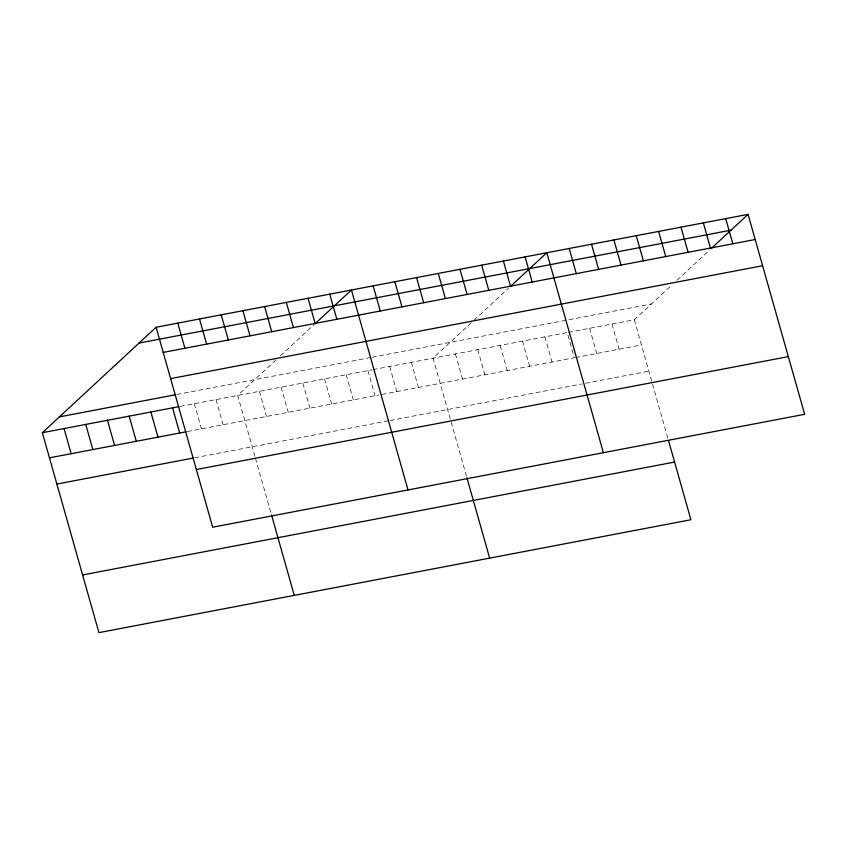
<?xml version="1.0" encoding="UTF-8"?>
<svg xmlns="http://www.w3.org/2000/svg" width="847" height="847" viewBox="0 0 847 847"><rect width="100%" height="100%" fill="white"/><g stroke="black" fill="none" stroke-linecap="round" stroke-linejoin="round"><path stroke-width="0.64" stroke-dasharray="4.24 3.18" d="M275.995 359.943L237.7 395.443L255.095 456.904M280.421 355.846L314.036 324.676M471.345 322.686L433.061 358.186L466.528 476.459M474.002 320.23L508.507 288.245M568.485 332.352L634.329 319.795L671.735 285.121M677.049 280.198L709.775 249.854M176.875 394.48L370.954 357.466M372.235 357.222L651.396 303.978M180.242 406.401L371.769 369.874M373.051 369.631L567.236 332.596L574.351 357.741L380.165 394.776M187.367 431.547L378.884 395.02M575.6 357.508L641.444 344.951M194.778 457.761L388.858 420.758M390.139 420.514L581.773 383.966M585.499 383.246L648.866 371.166M634.329 319.795L667.796 438.068M611.968 324.062L619.083 349.208M589.607 328.329L596.722 353.474M544.875 336.862L551.99 362.008M522.514 341.119L529.629 366.275M500.143 345.385L507.268 370.541M477.782 349.652L484.897 374.808M455.421 353.919L462.536 379.064M411.356 362.325L418.471 387.471M389.641 366.465L396.767 391.61M367.937 370.605L375.052 395.75M346.232 374.745L353.347 399.89M324.528 378.884L331.643 404.03M302.824 383.024L309.938 408.169M281.119 387.164L288.234 412.309M259.404 391.303L266.53 416.449M255.455 458.174L271.167 513.716M215.996 399.583L223.11 424.728M194.291 403.723L201.406 428.868"/><path stroke-width="1.27" d="M668.516 440.599L690.908 519.74L98.93 632.635L42.35 432.701L156.092 327.26L748.07 214.365L804.65 414.299L212.671 527.205L156.092 327.26M314.925 323.861L351.441 290.002L408.021 489.947M510.275 286.604L546.802 252.745L603.382 452.69M711.544 248.213L748.07 214.365M139.035 343.077L731.014 230.172M163.206 352.405L755.185 239.51M170.628 378.63L762.607 265.725M59.406 416.883L175.604 394.723M42.35 432.701L178.971 406.645M49.465 457.846L186.086 431.79M56.887 484.061L193.508 458.005M196.345 469.524L788.324 356.619M82.604 574.954L674.583 462.06M725.71 218.621L732.824 243.777M703.349 222.888L710.464 248.044M680.977 227.155L688.103 252.311M658.617 231.422L665.731 256.567M636.256 235.688L643.371 260.834M613.895 239.955L621.01 265.1M591.524 244.211L598.638 269.367M569.163 248.478L576.278 273.634M525.098 256.885L532.212 282.04M503.383 261.024L510.508 286.18M481.678 265.164L488.793 290.32M459.974 269.304L467.089 294.46M438.27 273.443L445.384 298.599M416.565 277.583L423.68 302.739M466.888 477.719L489.64 558.131M394.861 281.723L401.976 306.879M373.156 285.863L380.271 311.018M329.737 294.142L336.852 319.298M308.033 298.282L315.148 323.438M286.328 302.421L293.443 327.577M264.624 306.561L271.739 331.717M242.92 310.701L250.034 335.846M221.205 314.84L228.33 339.986M271.527 514.976L294.28 595.377M199.5 318.98L206.626 344.126M177.796 323.12L184.911 348.265M172.587 407.862L179.702 433.008M150.882 412.002L157.997 437.147M129.178 416.142L136.293 441.287M107.463 420.281L114.589 445.427M85.759 424.421L92.874 449.566M64.054 428.561L71.169 453.706"/></g></svg>
